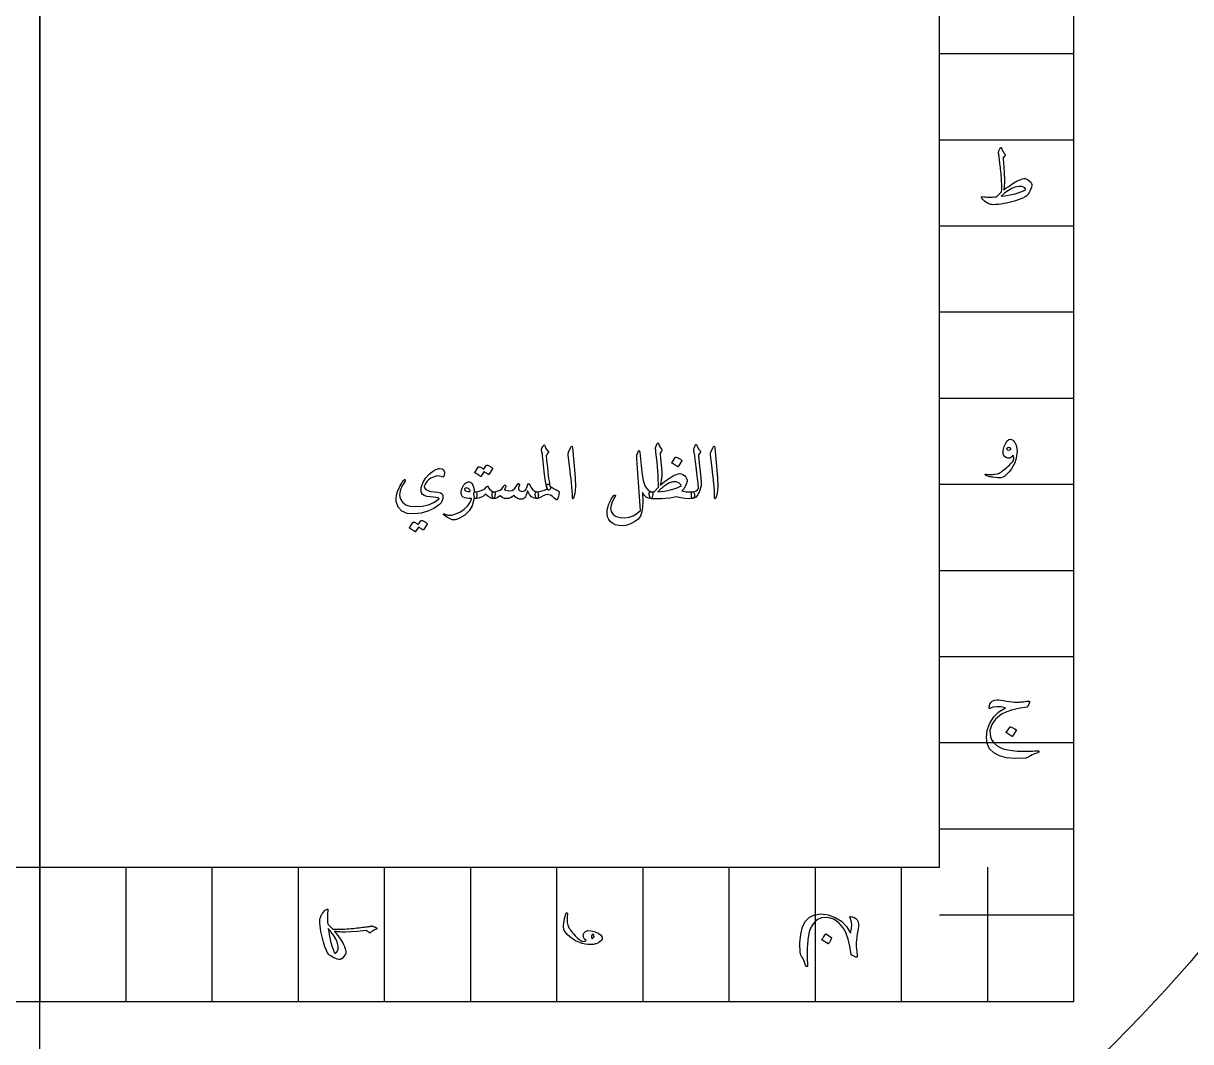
# Model space of a CAD drawing. Header units: millimetres. Extents: x -280 to 280, y -280 to 325.
# Drawn here: x -2.1 to 147.1, y -137.3 to -7.1 of the extents above; entities that cross this region are included whole.
import ezdxf

# ---------------------------------------------------------------- set-up
doc = ezdxf.new("R2010")
doc.units = ezdxf.units.MM
for name, color, linetype in [('CUT_OUTER', 1, 'Continuous'), ('ENGRAVE', 7, 'Continuous'), ('TEXT', 5, 'Continuous')]:
    doc.layers.add(name, color=color, linetype=linetype)

msp = doc.modelspace()

# ---------------------------------------------------------------- linework, layer by layer
at = {"layer": 'CUT_OUTER'}
msp.add_arc((0, 0), 280, 178.242188, 3.164062, dxfattribs=at)
at = {"layer": 'ENGRAVE'}
for points in [[(0, -194.4), (0, 194.4)], [(-132.192, 0), (-132.192, -132.192), (132.192, -132.192), (132.192, 0)], [(-115.007, 0), (-115.007, -115.007), (115.007, -115.007), (115.007, 0)], [(0, 0), (0, -132.192)], [(132.192, -11.016), (115.007, -11.016)], [(132.192, -22.032), (115.007, -22.032)], [(132.192, -33.048), (115.007, -33.048)], [(132.192, -44.064), (115.007, -44.064)], [(132.192, -55.08), (115.007, -55.08)], [(132.192, -66.096), (115.007, -66.096)], [(132.192, -77.112), (115.007, -77.112)], [(132.192, -88.128), (115.007, -88.128)], [(132.192, -99.144), (115.007, -99.144)], [(132.192, -110.16), (115.007, -110.16)], [(0, -132.192), (0, -115.007)], [(0, -132.192), (0, -115.007)], [(11.016, -132.192), (11.016, -115.007)], [(22.032, -132.192), (22.032, -115.007)], [(33.048, -132.192), (33.048, -115.007)], [(44.064, -132.192), (44.064, -115.007)], [(55.08, -132.192), (55.08, -115.007)], [(66.096, -132.192), (66.096, -115.007)], [(77.112, -132.192), (77.112, -115.007)], [(88.128, -132.192), (88.128, -115.007)], [(99.144, -132.192), (99.144, -115.007)], [(110.16, -132.192), (110.16, -115.007)], [(121.176, -132.192), (121.176, -115.007)], [(132.192, -121.176), (115.007, -121.176)]]:
    msp.add_lwpolyline(points, dxfattribs=at)
for radius in [274.4, 274.4, 267.4, 254.4, 254.4, 243.9, 224.4, 224.4, 213.9, 194.4, 194.4]:
    msp.add_circle((0, 0), radius, dxfattribs=at)
at = {"layer": 'TEXT'}
for points in [[(122.564, -23.5448), (122.61, -23.4395), (122.6511, -23.3464), (122.6874, -23.2653), (122.7189, -23.1964), (122.7449, -23.1401), (122.7648, -23.0972), (122.7788, -23.0676), (122.7866, -23.0512), (122.8029, -23.0301), (122.8229, -23.0149), (122.8465, -23.0059), (122.8737, -23.0028), (122.8961, -23.0065), (122.9148, -23.0174), (122.93, -23.0355), (122.9415, -23.0609), (122.9923, -23.1843), (123.0382, -23.2932), (123.0794, -23.3875), (123.1156, -23.4674), (123.1365, -23.5024), (123.1604, -23.5399), (123.1873, -23.5799), (123.2173, -23.6222), (123.2508, -23.667), (123.2886, -23.7141), (123.3307, -23.7637), (123.3769, -23.8157), (123.406, -23.8684), (123.4156, -23.9198), (123.406, -23.97), (123.3769, -24.019), (123.1931, -24.2609), (123.1683, -24.3002), (123.1519, -24.3407), (123.1441, -24.3825), (123.1447, -24.4254), (123.239, -25.4905), (123.2995, -26.3536), (123.3261, -27.0147), (123.3189, -27.4738), (123.3089, -27.6453), (123.2983, -27.8016), (123.2871, -27.9429), (123.2753, -28.069), (123.2629, -28.1806), (123.2499, -28.2782), (123.2363, -28.362), (123.2221, -28.4319), (123.5115, -28.2105), (123.7798, -28.0109), (124.0268, -27.8331), (124.2527, -27.677), (124.4569, -27.5422), (124.6386, -27.4278), (124.798, -27.3341), (124.935, -27.2609), (125.1788, -27.152), (125.4068, -27.0674), (125.6191, -27.0069), (125.8156, -26.9706), (125.9197, -26.9676), (126.0286, -26.9875), (126.1423, -27.0305), (126.2608, -27.0964), (126.4955, -27.2627), (126.6673, -27.423), (126.7761, -27.5772), (126.8221, -27.7254), (126.8191, -27.8905), (126.781, -28.0762), (126.7078, -28.2825), (126.5995, -28.5093), (126.4786, -28.7325), (126.3673, -28.9182), (126.2656, -29.0663), (126.1737, -29.177), (125.985, -29.3167), (125.6608, -29.4746), (125.2011, -29.6506), (124.606, -29.8448), (124.2742, -29.9409), (123.937, -30.0262), (123.5944, -30.1006), (123.2463, -30.1641), (122.894, -30.2174), (122.5386, -30.2609), (122.1803, -30.2948), (121.8189, -30.319), (121.6867, -30.2924), (121.5612, -30.2609), (121.4424, -30.2246), (121.3302, -30.1835), (121.2234, -30.1375), (121.1209, -30.0867), (121.0226, -30.0311), (120.9286, -29.9706), (120.7634, -29.8496), (120.6261, -29.7286), (120.5167, -29.6077), (120.435, -29.4867), (120.3902, -29.3863), (120.3818, -29.3174), (120.4096, -29.2799), (120.4737, -29.2738), (120.6549, -29.2953), (120.8499, -29.3113), (121.0589, -29.3219), (121.2818, -29.327), (121.5186, -29.3267), (121.7693, -29.321), (122.0339, -29.3098), (122.3124, -29.2932), (122.9511, -28.6641), (122.9629, -28.4113), (122.9693, -28.1561), (122.9702, -27.8984), (122.9656, -27.6383), (122.9563, -27.3752), (122.9427, -27.1085), (122.9248, -26.8381), (122.9027, -26.5641), (122.8779, -26.2929), (122.8519, -26.0307), (122.8247, -25.7775), (122.7963, -25.5335), (122.7679, -25.2979), (122.7406, -25.0702), (122.7146, -24.8503), (122.6898, -24.6383), (122.6666, -24.4421), (122.6451, -24.2694), (122.6254, -24.1203), (122.6076, -23.9948), (122.5916, -23.8923), (122.5773, -23.8121), (122.5649, -23.7544), (122.5544, -23.719), (122.5477, -23.679), (122.5471, -23.6367), (122.5525, -23.592), (122.564, -23.5448)], [(124.635, -28.0738), (124.2606, -28.2293), (123.8439, -28.473), (123.3848, -28.8051), (122.8834, -29.2254), (123.3694, -29.1652), (123.8306, -29.0911), (124.267, -29.0031), (124.6786, -28.9012), (125.0647, -28.7866), (125.4249, -28.6605), (125.7591, -28.5229), (126.0673, -28.3738), (125.858, -28.1155), (125.5495, -27.9795), (125.1419, -27.9655), (124.635, -28.0738)], [(64.8186, -63.2895), (64.8797, -63.8992), (64.9371, -64.4412), (64.991, -64.9154), (65.0412, -65.3218), (65.0877, -65.6599), (65.1307, -65.9291), (65.17, -66.1293), (65.2057, -66.2605), (65.2577, -66.4299), (65.2686, -66.5702), (65.2383, -66.6815), (65.167, -66.7637), (65.0793, -66.8091), (65, -66.8097), (64.9293, -66.7656), (64.867, -66.6766), (64.7575, -66.3373), (64.642, -65.7162), (64.5204, -64.8131), (64.3928, -63.6283), (64.3474, -63.1184), (64.3081, -62.7113), (64.2748, -62.4071), (64.2476, -62.2057), (64.1412, -61.7605), (64.1273, -61.6819), (64.1242, -61.6105), (64.1321, -61.5464), (64.1508, -61.4895), (64.2337, -61.3504), (64.2984, -61.2428), (64.345, -61.1666), (64.3734, -61.1218), (64.4315, -61.0559), (64.4799, -61.0323), (64.5186, -61.051), (64.5476, -61.1121), (64.6002, -61.2851), (64.6904, -61.4654), (64.818, -61.6529), (64.9831, -61.8476), (65.0133, -61.8863), (65.0266, -61.925), (65.023, -61.9637), (65.0025, -62.0025), (64.9695, -62.0493), (64.9383, -62.0932), (64.909, -62.134), (64.8815, -62.1718), (64.8558, -62.2066), (64.8319, -62.2383), (64.8098, -62.2671), (64.7895, -62.2928), (64.7605, -62.3363), (64.7412, -62.3799), (64.7315, -62.4234), (64.7315, -62.467), (64.7442, -62.5619), (64.7629, -62.7307), (64.7877, -62.9732), (64.8186, -63.2895)], [(67.8283, -61.4121), (67.9208, -61.2331), (67.9952, -61.1702), (68.0514, -61.2234), (68.0895, -61.3928), (68.3121, -63.7637), (68.4446, -65.219), (68.4742, -66.3815), (68.401, -67.2512), (68.225, -67.8283), (68.193, -67.8754), (68.1645, -67.9008), (68.1398, -67.9045), (68.1186, -67.8863), (68.1016, -67.8579), (68.0895, -67.821), (68.0823, -67.7756), (68.0799, -67.7218), (68.0799, -67.3027), (68.0605, -66.8581), (68.0218, -66.3881), (67.9637, -65.8928), (67.951, -65.7633), (67.9129, -65.4137), (67.8494, -64.844), (67.7605, -64.0541), (67.5476, -62.3025), (67.5428, -62.2093), (67.5476, -62.1234), (67.5621, -62.0448), (67.5863, -61.9734)], [(81.3573, -67.6637), (80.969, -67.7702), (80.5299, -67.8476), (80.04, -67.896), (79.4992, -67.9154), (79.228, -67.919), (78.9851, -67.9202), (78.7707, -67.919), (78.5847, -67.9154), (78.4271, -67.9105), (78.298, -67.9057), (78.1973, -67.9008), (78.125, -67.896), (78.0869, -67.8748), (78.05, -67.8307), (78.0143, -67.7635), (77.9799, -67.6734), (77.9127, -67.4006), (77.9145, -67.2016), (77.9853, -67.0764), (78.125, -67.025), (78.5412, -67.0154), (79.0734, -66.4444), (79.0728, -65.9678), (79.0613, -65.467), (79.0389, -64.942), (79.0057, -64.3928), (78.9615, -63.82), (78.9065, -63.2242), (78.8406, -62.6055), (78.7637, -61.9637), (78.7544, -61.8718), (78.7456, -61.7895), (78.7374, -61.717), (78.7299, -61.6541), (78.7223, -61.6008), (78.7141, -61.5573), (78.7054, -61.5234), (78.696, -61.4992), (78.696, -61.4073), (78.7347, -61.267), (78.8121, -61.0783), (78.9283, -60.8412), (78.944, -60.8158), (78.9621, -60.7976), (78.9827, -60.7867), (79.0057, -60.7831), (79.0287, -60.7873), (79.0492, -60.8), (79.0674, -60.8212), (79.0831, -60.8508), (79.1847, -61.0922), (79.2863, -61.2936), (79.3879, -61.4551), (79.4895, -61.5766), (79.5331, -61.6323), (79.5476, -61.6928), (79.5331, -61.7581), (79.4895, -61.8283), (79.325, -62.0412), (79.3051, -62.0762), (79.2936, -62.1234), (79.2906, -62.1827), (79.296, -62.2541), (79.4031, -63.1686), (79.4726, -63.9379), (79.5047, -64.5621), (79.4992, -65.0412), (79.492, -65.1267), (79.4799, -65.2287), (79.4629, -65.3469), (79.4412, -65.4815), (79.4152, -65.6318), (79.3855, -65.7972), (79.3522, -65.9778), (79.3154, -66.1734), (79.8724, -65.7204), (80.3533, -65.3581), (80.7579, -65.0865), (81.0863, -64.9057), (81.3712, -64.7889), (81.6162, -64.7194), (81.8212, -64.697), (81.9863, -64.7218), (82.2023, -64.8119), (82.3952, -64.9565), (82.5652, -65.1555), (82.7121, -65.4089), (82.7315, -65.4591), (82.7412, -65.5226), (82.7412, -65.5994), (82.7315, -65.6895), (82.6395, -66.0446), (82.4992, -66.3645), (82.3105, -66.6494), (82.0734, -66.8992), (82.2561, -66.9437), (82.4363, -66.9803), (82.6141, -67.009), (82.7895, -67.0299), (82.9625, -67.0423), (83.1331, -67.0456), (83.3012, -67.0399), (83.467, -67.025), (83.5287, -67.0287), (83.5783, -67.0589), (83.6158, -67.1158), (83.6412, -67.1992), (83.6732, -67.374), (83.6823, -67.521), (83.6684, -67.6402), (83.6315, -67.7315), (83.5813, -67.8035), (83.5371, -67.8549), (83.499, -67.8857), (83.467, -67.896), (82.9795, -67.9105), (82.4654, -67.8766), (81.9246, -67.7944), (81.3573, -67.6637)], [(83.6121, -61.5089), (83.6775, -61.351), (83.7283, -61.2258), (83.7645, -61.1333), (83.7863, -61.0734), (83.8033, -61.0353), (83.825, -61.0081), (83.8516, -60.9918), (83.8831, -60.9863), (83.9188, -60.9924), (83.9484, -61.0105), (83.972, -61.0408), (83.9895, -61.0831), (84.07, -61.2906), (84.1662, -61.4775), (84.2781, -61.6438), (84.4057, -61.7895), (84.4414, -61.8361), (84.4516, -61.8887), (84.4365, -61.9474), (84.396, -62.0121), (84.1831, -62.3121), (84.1976, -62.4464), (84.2121, -62.5783), (84.2266, -62.7077), (84.2412, -62.8347), (84.2557, -62.9593), (84.2702, -63.0815), (84.2847, -63.2012), (84.2992, -63.3186), (84.4329, -64.4049), (84.5145, -65.2541), (84.5442, -65.8662), (84.5218, -66.2412), (84.3391, -66.9216), (84.1008, -67.4242), (83.8069, -67.749), (83.4573, -67.896), (83.4476, -67.896), (83.4379, -67.896), (83.4283, -67.896), (83.4186, -67.896), (83.3611, -67.8416), (83.3242, -67.717), (83.3079, -67.5222), (83.3121, -67.2573), (83.3212, -67.1593), (83.3484, -67.0879), (83.3938, -67.0432), (83.4573, -67.025), (83.7029, -66.976), (83.9073, -66.8871), (84.0706, -66.7583), (84.1928, -66.5895), (84.1846, -66.3869), (84.1698, -66.1565), (84.1483, -65.8982), (84.1202, -65.6121), (84.086, -65.2994), (84.0464, -64.9613), (84.0013, -64.5978), (83.9508, -64.2089), (83.9043, -63.8266), (83.8613, -63.4831), (83.822, -63.1783), (83.7863, -62.9121), (83.7555, -62.6847), (83.7307, -62.496), (83.7119, -62.346), (83.6992, -62.2347), (83.6025, -61.6831), (83.5994, -61.6287), (83.6, -61.5815), (83.6043, -61.5416), (83.6121, -61.5089)], [(86.0121, -61.4121), (86.1047, -61.2331), (86.1791, -61.1702), (86.2353, -61.2234), (86.2734, -61.3928), (86.496, -63.7637), (86.6285, -65.219), (86.6581, -66.3815), (86.5849, -67.2512), (86.4089, -67.8283), (86.3768, -67.8754), (86.3484, -67.9008), (86.3236, -67.9045), (86.3025, -67.8863), (86.2855, -67.8579), (86.2734, -67.821), (86.2662, -67.7756), (86.2637, -67.7218), (86.2637, -67.3027), (86.2444, -66.8581), (86.2057, -66.3881), (86.1476, -65.8928), (86.1349, -65.7633), (86.0968, -65.4137), (86.0333, -64.844), (85.9444, -64.0541), (85.7315, -62.3025), (85.7266, -62.2093), (85.7315, -62.1234), (85.746, -62.0448), (85.7702, -61.9734)], [(123.2995, -61.2186), (123.4761, -60.8085), (123.6673, -60.517), (123.8729, -60.344), (124.0931, -60.2895), (124.231, -60.3137), (124.364, -60.3863), (124.4923, -60.5073), (124.6156, -60.6766), (124.6749, -60.7746), (124.7269, -60.875), (124.7717, -60.9779), (124.8092, -61.0831), (124.8413, -61.1914), (124.8697, -61.3033), (124.8945, -61.4188), (124.9156, -61.5379), (124.9356, -61.8035), (124.9181, -62.1162), (124.863, -62.476), (124.7705, -62.8831), (124.6338, -63.3047), (124.4463, -63.7081), (124.208, -64.0934), (123.9189, -64.4605), (123.6159, -64.7805), (123.3455, -65.0145), (123.1078, -65.1627), (122.9027, -65.225), (122.6935, -65.2359), (122.4527, -65.2299), (122.1806, -65.2069), (121.8769, -65.167), (121.723, -65.1419), (121.5806, -65.115), (121.4496, -65.0862), (121.3302, -65.0557), (121.2216, -65.0245), (121.1233, -64.994), (121.0353, -64.964), (120.9576, -64.9347), (120.9116, -64.9093), (120.8802, -64.8815), (120.8632, -64.8512), (120.8608, -64.8186), (120.8759, -64.7859), (120.9019, -64.7654), (120.9388, -64.7569), (120.9866, -64.7605), (121.3598, -64.7968), (121.7245, -64.7992), (122.0808, -64.7678), (122.4286, -64.7025), (122.5359, -64.6692), (122.6548, -64.6178), (122.7851, -64.5482), (122.9269, -64.4605), (123.0803, -64.3547), (123.2451, -64.2307), (123.4214, -64.0885), (123.6092, -63.9283), (123.7931, -63.7625), (123.9576, -63.6041), (124.1027, -63.4529), (124.2286, -63.3089), (124.3344, -63.1716), (124.4197, -63.0404), (124.4844, -62.9152), (124.5286, -62.796), (124.5031, -62.6158), (124.4753, -62.4815), (124.4451, -62.3932), (124.4124, -62.3508), (124.2159, -62.5825), (123.9939, -62.7065), (123.7465, -62.7228), (123.4737, -62.6315), (123.2487, -62.4343), (123.1447, -62.1331), (123.1616, -61.7279), (123.2995, -61.2186)], [(76.9444, -64.5283), (77.1168, -65.5686), (77.4016, -66.3379), (77.799, -66.8363), (78.3089, -67.0637), (78.3416, -67.1121), (78.3525, -67.2089), (78.3416, -67.3541), (78.3089, -67.5476), (78.2762, -67.7), (78.2363, -67.8089), (78.1891, -67.8742), (78.1347, -67.896), (77.8045, -67.8476), (77.5105, -67.7025), (77.2529, -67.4605), (77.0315, -67.1218), (77.0829, -68.4041), (77.0049, -69.4057), (76.7974, -70.1266), (76.4605, -70.567), (75.9258, -70.9147), (75.4154, -71.1645), (74.9291, -71.3164), (74.467, -71.3702), (74.0055, -71.3454), (73.5984, -71.2516), (73.2458, -71.0889), (72.9476, -70.8573), (72.7184, -70.5658), (72.5726, -70.2234), (72.5103, -69.8303), (72.5315, -69.3863), (72.5741, -69.1492), (72.6343, -68.9121), (72.712, -68.675), (72.8073, -68.4379), (72.9207, -68.2008), (73.0529, -67.9637), (73.2038, -67.7266), (73.3734, -67.4895), (73.3988, -67.4641), (73.4266, -67.446), (73.4569, -67.4351), (73.4895, -67.4315), (73.5168, -67.4351), (73.5404, -67.446), (73.5603, -67.4641), (73.5766, -67.4895), (73.5857, -67.5204), (73.5839, -67.5549), (73.5712, -67.593), (73.5476, -67.6347), (73.2156, -68.2087), (73.0226, -68.721), (72.9688, -69.1716), (73.0541, -69.5605), (73.3039, -69.9361), (73.6758, -70.192), (74.17, -70.3281), (74.7863, -70.3444), (75.3319, -70.2573), (75.846, -70.0734), (76.3287, -69.7928), (76.7799, -69.4154), (76.3154, -62.8347), (76.3051, -62.6775), (76.3033, -62.5444), (76.3099, -62.4355), (76.325, -62.3508), (76.5089, -61.7702), (76.5791, -61.7206), (76.6347, -61.7363), (76.6758, -61.8174), (76.7025, -61.9637)], [(81.2799, -62.6025), (81.292, -62.5904), (81.3089, -62.5831), (81.3307, -62.5807), (81.3573, -62.5831), (81.5454, -62.6593), (81.7226, -62.7525), (81.8889, -62.8625), (82.0444, -62.9895), (82.0595, -63.0089), (82.0662, -63.0283), (82.0643, -63.0476), (82.0541, -63.067), (81.5992, -63.8025), (81.5823, -63.82), (81.5605, -63.8242), (81.5339, -63.8152), (81.5025, -63.7928), (81.4752, -63.7734), (81.4323, -63.7444), (81.3736, -63.7057), (81.2992, -63.6573), (81.2079, -63.5992), (81.0984, -63.5315), (80.9708, -63.4541), (80.825, -63.367), (80.8057, -63.3525), (80.796, -63.3379), (80.796, -63.3234), (80.8057, -63.3089)], [(124.1802, -61.5766), (124.0374, -61.4037), (123.8898, -61.3395), (123.7374, -61.3843), (123.5802, -61.5379), (123.7084, -61.642), (123.8511, -61.6831), (124.0084, -61.6613), (124.1802, -61.5766)], [(51.4347, -65.1089), (51.1214, -65.0043), (50.7718, -65), (50.3859, -65.0962), (49.9637, -65.2928), (49.6958, -65.4803), (49.4726, -65.7041), (49.2942, -65.9641), (49.1605, -66.2605), (49.1472, -66.3198), (49.146, -66.3815), (49.1569, -66.4456), (49.1799, -66.5121), (49.3335, -66.719), (49.5912, -66.875), (49.9529, -66.9803), (50.4186, -67.0347), (50.8783, -67.0837), (51.2121, -67.1726), (51.4202, -67.3014), (51.5025, -67.4702), (51.5115, -67.8234), (51.442, -68.1379), (51.2938, -68.4137), (51.067, -68.6508), (50.3466, -69.1426), (49.5791, -69.5049), (48.7643, -69.7377), (47.9025, -69.8412), (46.9613, -69.7758), (46.2573, -69.4928), (45.7904, -68.992), (45.5605, -68.2734), (45.5472, -67.8791), (45.6041, -67.4508), (45.7311, -66.9887), (45.9283, -66.4928), (45.9969, -66.3549), (46.0674, -66.2218), (46.1396, -66.0936), (46.2137, -65.9702), (46.2903, -65.851), (46.3698, -65.7355), (46.4524, -65.6236), (46.5379, -65.5154), (46.5839, -65.4706), (46.625, -65.4525), (46.6613, -65.4609), (46.6928, -65.496), (46.7103, -65.5395), (46.7145, -65.5831), (46.7055, -65.6266), (46.6831, -65.6702), (46.2851, -66.3113), (46.0492, -66.8895), (45.9754, -67.4049), (46.0637, -67.8573), (46.348, -68.3339), (46.7654, -68.6702), (47.3158, -68.8662), (47.9992, -68.9218), (48.875, -68.8522), (49.6637, -68.6726), (50.3654, -68.3829), (50.9799, -67.9831), (51.0168, -67.9492), (51.0307, -67.9154), (51.0216, -67.8815), (50.9895, -67.8476), (50.8595, -67.7847), (50.6339, -67.7315), (50.3127, -67.6879), (49.896, -67.6541), (49.472, -67.602), (49.1484, -67.5041), (48.9252, -67.3601), (48.8025, -67.1702), (48.7456, -66.947), (48.7299, -66.7129), (48.7553, -66.468), (48.8218, -66.2121), (49.0377, -65.7095), (49.3371, -65.2468), (49.72, -64.824), (50.1863, -64.4412), (50.3103, -64.3504), (50.4307, -64.2718), (50.5474, -64.2053), (50.6605, -64.1508), (50.7694, -64.1079), (50.8734, -64.0758), (50.9726, -64.0547), (51.067, -64.0444), (51.4359, -64.0789), (51.6621, -64.2404), (51.7456, -64.5289), (51.6863, -64.9444), (51.6416, -65.0563), (51.5847, -65.121), (51.5158, -65.1385), (51.4347, -65.1089)], [(57.096, -63.6186), (57.1081, -63.6065), (57.125, -63.5992), (57.1468, -63.5968), (57.1734, -63.5992), (57.2687, -63.6349), (57.3609, -63.6742), (57.4501, -63.7172), (57.5363, -63.7637), (57.6201, -63.8145), (57.702, -63.8702), (57.7822, -63.9307), (57.8605, -63.996), (57.8756, -64.016), (57.8823, -64.0371), (57.8805, -64.0595), (57.8702, -64.0831), (57.4057, -64.8186), (57.393, -64.8283), (57.3742, -64.8283), (57.3494, -64.8186), (57.3186, -64.7992), (57.2974, -64.7814), (57.2629, -64.7569), (57.2152, -64.7257), (57.1541, -64.6879), (57.0791, -64.6429), (56.9895, -64.59), (56.8855, -64.5292), (56.767, -64.4605), (56.3992, -65.0315), (56.3823, -65.049), (56.3605, -65.0533), (56.3339, -65.0442), (56.3025, -65.0218), (56.2752, -65.0025), (56.2323, -64.9734), (56.1736, -64.9347), (56.0992, -64.8863), (56.0079, -64.8283), (55.8984, -64.7605), (55.7708, -64.6831), (55.625, -64.596), (55.6099, -64.5815), (55.6033, -64.567), (55.6051, -64.5525), (55.6154, -64.5379), (56.0895, -63.8315), (56.1016, -63.8194), (56.1186, -63.8121), (56.1404, -63.8097), (56.167, -63.8121), (56.248, -63.8384), (56.3266, -63.869), (56.4029, -63.9038), (56.4766, -63.9428), (56.548, -63.9854), (56.617, -64.0311), (56.6835, -64.0798), (56.7476, -64.1315)], [(55.4799, -68.0025), (55.2531, -68.799), (54.8726, -69.4662), (54.3385, -70.0039), (53.6508, -70.4121), (53.5547, -70.4536), (53.4597, -70.4908), (53.366, -70.5237), (53.2734, -70.5525), (53.1827, -70.5763), (53.0944, -70.5948), (53.0085, -70.6078), (52.925, -70.6154), (52.717, -70.5857), (52.4412, -70.4775), (52.0976, -70.2906), (51.6863, -70.025), (51.6422, -69.9869), (51.6162, -69.95), (51.6083, -69.9143), (51.6186, -69.8799), (51.6416, -69.8533), (51.6718, -69.8412), (51.7093, -69.8436), (51.7541, -69.8605), (52.1817, -69.999), (52.6613, -69.9984), (53.193, -69.8587), (53.7766, -69.5799), (54.2533, -69.2563), (54.6476, -68.8758), (54.9597, -68.4385), (55.1895, -67.9444), (55.1877, -67.9268), (55.1823, -67.9129), (55.1732, -67.9027), (55.1605, -67.896), (54.8273, -67.8766), (54.5436, -67.8379), (54.3095, -67.7799), (54.125, -67.7025), (53.9823, -67.5827), (53.8928, -67.417), (53.8565, -67.2053), (53.8734, -66.9476), (53.8789, -66.9134), (53.8855, -66.8787), (53.8934, -66.8433), (53.9025, -66.8073), (53.9127, -66.7701), (53.9242, -66.7311), (53.9369, -66.6903), (53.9508, -66.6476), (54.0645, -66.3712), (54.2025, -66.142), (54.3645, -65.9599), (54.5508, -65.825), (54.7414, -65.7512), (54.9162, -65.7525), (55.0752, -65.8287), (55.2186, -65.9799), (55.3438, -66.1904), (55.4387, -66.4347), (55.5035, -66.7129), (55.5379, -67.025), (55.557, -67.0247), (55.5754, -67.0238), (55.5933, -67.0223), (55.6105, -67.0202), (55.6278, -67.0181), (55.6456, -67.0166), (55.664, -67.0157), (55.6831, -67.0154), (55.7484, -67.0293), (55.7992, -67.071), (55.8355, -67.1406), (55.8573, -67.2379), (55.8664, -67.345), (55.8645, -67.4533), (55.8518, -67.5627), (55.8283, -67.6734), (55.7974, -67.7708), (55.7629, -67.8404), (55.7248, -67.8821), (55.6831, -67.896), (55.4992, -67.896), (55.498, -67.9135), (55.4944, -67.9371), (55.4883, -67.9668), (55.4799, -68.0025)], [(55.0154, -66.9186), (54.9137, -66.7414), (54.8025, -66.6162), (54.6815, -66.543), (54.5508, -66.5218), (54.4728, -66.5424), (54.4033, -66.575), (54.3422, -66.6198), (54.2895, -66.6766), (54.2726, -66.7069), (54.2702, -66.7395), (54.2823, -66.7746), (54.3089, -66.8121), (54.4087, -66.8998), (54.5533, -66.9597), (54.7426, -66.9918), (54.9766, -66.996), (55.0008, -66.9912), (55.0154, -66.9766), (55.0202, -66.9525), (55.0154, -66.9186)], [(58.0347, -67.025), (58.1115, -67.0498), (58.1678, -67.0758), (58.2035, -67.1031), (58.2186, -67.1315), (58.2258, -67.175), (58.2283, -67.2283), (58.2258, -67.2912), (58.2186, -67.3637), (58.1817, -67.5966), (58.1387, -67.7629), (58.0898, -67.8627), (58.0347, -67.896), (57.7734, -67.8591), (57.5121, -67.7484), (57.2508, -67.5639), (56.9895, -67.3057), (56.7404, -67.5422), (56.4379, -67.7194), (56.0823, -67.8373), (55.6734, -67.896), (55.6293, -67.8869), (55.5936, -67.8597), (55.5664, -67.8143), (55.5476, -67.7508), (55.4702, -67.3444), (55.4617, -67.299), (55.4654, -67.25), (55.4811, -67.1974), (55.5089, -67.1412), (55.541, -67.0976), (55.5791, -67.0637), (55.6232, -67.0395), (55.6734, -67.025), (56.1621, -66.9525), (56.5637, -66.8218), (56.8783, -66.6331), (57.1057, -66.3863), (57.1323, -66.3525), (57.1637, -66.3283), (57.2, -66.3137), (57.2412, -66.3089), (57.2793, -66.3143), (57.3065, -66.3307), (57.3228, -66.3579), (57.3283, -66.396), (57.3295, -66.4323), (57.3331, -66.4637), (57.3391, -66.4904), (57.3476, -66.5121), (57.5103, -66.7075), (57.6791, -66.8581), (57.8539, -66.9639), (58.0347, -67.025)], [(59.2734, -66.3283), (59.3037, -66.2756), (59.3363, -66.2339), (59.3714, -66.2031), (59.4089, -66.1831), (59.4464, -66.1752), (59.4815, -66.1807), (59.5141, -66.1994), (59.5444, -66.2315), (59.5656, -66.2744), (59.571, -66.3258), (59.5607, -66.3857), (59.5347, -66.4541), (59.5157, -66.4885), (59.4972, -66.5242), (59.4794, -66.5611), (59.4621, -66.5992), (59.4443, -66.6379), (59.4246, -66.6766), (59.4032, -66.7154), (59.3799, -66.7541), (59.9212, -66.8926), (60.3742, -66.8339), (60.7389, -66.5781), (61.0154, -66.125), (61.045, -66.0724), (61.0758, -66.0307), (61.1079, -65.9998), (61.1412, -65.9799), (61.1787, -65.9714), (61.2137, -65.975), (61.2464, -65.9908), (61.2766, -66.0186), (61.299, -66.0561), (61.3081, -66.1008), (61.3039, -66.1529), (61.2863, -66.2121), (61.2367, -66.3555), (61.2041, -66.4758), (61.1883, -66.5732), (61.1895, -66.6476), (61.2228, -66.7535), (61.2936, -66.8387), (61.4018, -66.9035), (61.5476, -66.9476), (61.7061, -66.967), (61.8428, -66.9573), (61.9577, -66.9186), (62.0508, -66.8508), (62.1319, -66.7402), (62.2105, -66.5726), (62.2867, -66.3482), (62.3605, -66.067), (62.3714, -66.0331), (62.3944, -66.0089), (62.4295, -65.9944), (62.4766, -65.9895), (62.525, -65.9944), (62.5637, -66.0089), (62.5928, -66.0331), (62.6121, -66.067), (62.8008, -66.4643), (63.0186, -66.7565), (63.2654, -66.9434), (63.5412, -67.025), (63.5986, -67.0492), (63.6452, -67.1025), (63.6809, -67.1847), (63.7057, -67.296), (63.7232, -67.4164), (63.7275, -67.5258), (63.7184, -67.6244), (63.696, -67.7121), (63.6645, -67.7926), (63.6283, -67.85), (63.5871, -67.8845), (63.5412, -67.896), (63.171, -67.8361), (62.8541, -67.6565), (62.5904, -67.3571), (62.3799, -66.9379), (62.3696, -66.9162), (62.3581, -66.9089), (62.3454, -66.9162), (62.3315, -66.9379), (62.242, -67.2131), (62.1573, -67.4387), (62.0775, -67.6148), (62.0025, -67.7412), (61.9208, -67.8313), (61.8307, -67.8984), (61.7321, -67.9426), (61.625, -67.9637), (61.3027, -67.9426), (61.0226, -67.85), (60.7849, -67.6861), (60.5895, -67.4508), (60.39, -67.6456), (60.1686, -67.7847), (59.9254, -67.8682), (59.6605, -67.896), (59.4059, -67.8724), (59.1839, -67.8016), (58.9946, -67.6837), (58.8379, -67.5186), (58.6462, -67.6837), (58.4484, -67.8016), (58.2446, -67.8724), (58.0347, -67.896), (57.9518, -67.8555), (57.8871, -67.7339), (57.8406, -67.5313), (57.8121, -67.2476), (57.8224, -67.1611), (57.8629, -67.0952), (57.9337, -67.0498), (58.0347, -67.025), (58.4714, -66.9561), (58.8234, -66.817), (59.0908, -66.6077), (59.2734, -66.3283)], [(64.896, -66.0379), (65.0097, -66.0283), (65.0992, -66.0573), (65.1645, -66.125), (65.2057, -66.2315), (65.2244, -66.2841), (65.2613, -66.3355), (65.3164, -66.3857), (65.3895, -66.4347), (65.4355, -66.4604), (65.4863, -66.4891), (65.542, -66.5209), (65.6025, -66.5557), (65.6678, -66.5923), (65.7379, -66.6295), (65.8129, -66.6673), (65.8928, -66.7057), (66.0416, -66.7777), (66.1589, -66.8387), (66.2448, -66.8889), (66.2992, -66.9283), (66.3361, -66.9627), (66.3597, -66.9984), (66.37, -67.0353), (66.367, -67.0734), (66.3264, -67.3625), (66.2823, -67.6105), (66.2345, -67.8174), (66.1831, -67.9831), (66.1698, -68.0043), (66.1492, -68.0194), (66.1214, -68.0285), (66.0863, -68.0315), (66.0422, -68.0297), (66.0065, -68.0242), (65.9793, -68.0152), (65.9605, -68.0025), (65.7162, -67.7756), (65.4863, -67.5984), (65.271, -67.4708), (65.0702, -67.3928), (64.867, -67.3758), (64.625, -67.4218), (64.3444, -67.5307), (64.025, -67.7025), (63.8708, -67.7871), (63.7371, -67.8476), (63.624, -67.8839), (63.5315, -67.896), (63.4867, -67.8881), (63.4492, -67.8645), (63.419, -67.8252), (63.396, -67.7702), (63.3174, -67.4551), (63.3137, -67.2258), (63.3851, -67.0825), (63.5315, -67.025), (63.6881, -67.0069), (63.8484, -66.9815), (64.0123, -66.9488), (64.1799, -66.9089), (64.3504, -66.8611), (64.5234, -66.8049), (64.6988, -66.7402), (64.8766, -66.667), (64.8198, -66.4063), (64.8041, -66.2145), (64.8295, -66.0918), (64.896, -66.0379)], [(81.6766, -65.8928), (81.3422, -65.7404), (80.9484, -65.7379), (80.4954, -65.8855), (79.9831, -66.1831), (79.8491, -66.2768), (79.7182, -66.3742), (79.5903, -66.4752), (79.4654, -66.5799), (79.3435, -66.6869), (79.2246, -66.7952), (79.1088, -66.9047), (78.996, -67.0154), (79.8355, -66.9319), (80.6218, -66.7783), (81.3549, -66.5545), (82.0347, -66.2605), (81.976, -66.1722), (81.8968, -66.0815), (81.797, -65.9883), (81.6766, -65.8928)], [(48.725, -70.6928), (48.7371, -70.6807), (48.7541, -70.6734), (48.7758, -70.671), (48.8025, -70.6734), (48.8977, -70.7091), (48.99, -70.7484), (49.0792, -70.7914), (49.1654, -70.8379), (49.2491, -70.8887), (49.3311, -70.9444), (49.4112, -71.0049), (49.4895, -71.0702), (49.5047, -71.0902), (49.5113, -71.1113), (49.5095, -71.1337), (49.4992, -71.1573), (49.0347, -71.8928), (49.022, -71.9025), (49.0033, -71.9025), (48.9785, -71.8928), (48.9476, -71.8734), (48.9264, -71.8556), (48.892, -71.8311), (48.8442, -71.7999), (48.7831, -71.7621), (48.7081, -71.7171), (48.6186, -71.6641), (48.5145, -71.6034), (48.396, -71.5347), (48.0283, -72.1057), (48.0113, -72.1232), (47.9895, -72.1275), (47.9629, -72.1184), (47.9315, -72.096), (47.9043, -72.0766), (47.8613, -72.0476), (47.8027, -72.0089), (47.7283, -71.9605), (47.6369, -71.9025), (47.5275, -71.8347), (47.3998, -71.7573), (47.2541, -71.6702), (47.2389, -71.6557), (47.2323, -71.6412), (47.2341, -71.6266), (47.2444, -71.6121), (47.7186, -70.9057), (47.7307, -70.8936), (47.7476, -70.8863), (47.7694, -70.8839), (47.796, -70.8863), (47.877, -70.9126), (47.9557, -70.9432), (48.0319, -70.978), (48.1057, -71.017), (48.177, -71.0596), (48.246, -71.1053), (48.3125, -71.154), (48.3766, -71.2057)], [(126.5269, -93.9569), (126.2947, -94.4795), (126.2735, -94.514), (126.2487, -94.54), (126.2203, -94.5575), (126.1882, -94.5666), (125.1146, -94.7359), (124.2165, -94.944), (123.4937, -95.1908), (122.9463, -95.4763), (122.1788, -96.1023), (121.6858, -96.79), (121.4675, -97.5394), (121.5237, -98.3505), (121.6943, -98.7896), (121.9834, -99.1779), (122.3911, -99.5154), (122.9173, -99.8021), (123.2868, -99.9303), (123.7471, -100.0343), (124.2981, -100.1142), (124.9398, -100.1698), (125.281, -100.1861), (125.6173, -100.1964), (125.9487, -100.2007), (126.2753, -100.1988), (126.5959, -100.1916), (126.9092, -100.1795), (127.2152, -100.1625), (127.514, -100.1408), (127.5842, -100.1359), (127.6398, -100.1408), (127.681, -100.1553), (127.7076, -100.1795), (127.7221, -100.2091), (127.7269, -100.24), (127.7221, -100.272), (127.7076, -100.3053), (127.697, -100.3231), (127.6846, -100.338), (127.6704, -100.3497), (127.6544, -100.3585), (127.6371, -100.3661), (127.6193, -100.3742), (127.6008, -100.383), (127.5818, -100.3924), (127.3029, -100.4813), (127.0568, -100.5738), (126.8433, -100.67), (126.6624, -100.7698), (126.5466, -100.8418), (126.4411, -100.9029), (126.3458, -100.9531), (126.2608, -100.9924), (126.1873, -101.0226), (126.1265, -101.0456), (126.0785, -101.0613), (126.0431, -101.0698), (124.7197, -101.1188), (123.5947, -101.0238), (122.6681, -100.7849), (121.9398, -100.4021), (121.4136, -99.8771), (121.1027, -99.2214), (121.0072, -98.4351), (121.1269, -97.5182), (121.4439, -96.5946), (121.9398, -95.8077), (122.6148, -95.1575), (123.4689, -94.644), (122.864, -94.5285), (122.3366, -94.5013), (121.8866, -94.5623), (121.514, -94.7117), (121.4814, -94.7238), (121.4511, -94.7311), (121.4233, -94.7335), (121.3979, -94.7311), (121.3767, -94.7232), (121.3616, -94.7093), (121.3525, -94.6894), (121.3495, -94.6634), (121.3628, -94.543), (121.3834, -94.4238), (121.4112, -94.3059), (121.4463, -94.1892), (121.5697, -93.9623), (121.7656, -93.7948), (122.0342, -93.6865), (122.3753, -93.6375), (122.5913, -93.6394), (122.8616, -93.6642), (123.1864, -93.7119), (123.5656, -93.7827), (123.957, -93.8535), (124.3181, -93.9013), (124.6489, -93.9261), (124.9495, -93.9279), (125.0941, -93.9215), (125.2471, -93.9121), (125.4086, -93.8997), (125.5786, -93.8843), (125.757, -93.8653), (125.9439, -93.842), (126.1392, -93.8145), (126.3431, -93.7827), (126.4598, -93.7791), (126.5294, -93.8069), (126.5517, -93.8662), (126.5269, -93.9569)], [(124.0302, -97.0924), (124.0423, -97.0803), (124.0592, -97.073), (124.081, -97.0706), (124.1076, -97.073), (124.2957, -97.1492), (124.4729, -97.2424), (124.6392, -97.3525), (124.7947, -97.4795), (124.8098, -97.4988), (124.8165, -97.5182), (124.8146, -97.5375), (124.8044, -97.5569), (124.3495, -98.2924), (124.3326, -98.3099), (124.3108, -98.3142), (124.2842, -98.3051), (124.2527, -98.2827), (124.2255, -98.2634), (124.1826, -98.2343), (124.1239, -98.1956), (124.0495, -98.1472), (123.9582, -98.0892), (123.8487, -98.0214), (123.7211, -97.944), (123.5753, -97.8569), (123.556, -97.8424), (123.5463, -97.8279), (123.5463, -97.8134), (123.556, -97.7988)], [(42.5512, -122.564), (42.6565, -122.61), (42.7496, -122.6511), (42.8307, -122.6874), (42.8996, -122.7189), (42.9559, -122.7449), (42.9988, -122.7648), (43.0284, -122.7788), (43.0448, -122.7866), (43.0659, -122.8029), (43.0811, -122.8229), (43.0901, -122.8465), (43.0932, -122.8737), (43.0895, -122.8961), (43.0786, -122.9148), (43.0605, -122.93), (43.0351, -122.9415), (42.9117, -122.9923), (42.8028, -123.0382), (42.7085, -123.0794), (42.6286, -123.1156), (42.5936, -123.1365), (42.5561, -123.1604), (42.5161, -123.1873), (42.4738, -123.2173), (42.429, -123.2508), (42.3819, -123.2886), (42.3323, -123.3307), (42.2803, -123.3769), (42.2276, -123.406), (42.1762, -123.4156), (42.126, -123.406), (42.077, -123.3769), (41.8351, -123.1931), (41.7958, -123.1683), (41.7553, -123.1519), (41.7135, -123.1441), (41.6706, -123.1447), (40.6055, -123.239), (39.7424, -123.2995), (39.0813, -123.3261), (38.6222, -123.3189), (38.4507, -123.3089), (38.2944, -123.2983), (38.1531, -123.2871), (38.027, -123.2753), (37.9154, -123.2629), (37.8178, -123.2499), (37.734, -123.2363), (37.6641, -123.2221), (37.8855, -123.5115), (38.0851, -123.7798), (38.2629, -124.0268), (38.419, -124.2527), (38.5538, -124.4569), (38.6682, -124.6386), (38.7619, -124.798), (38.8351, -124.935), (38.944, -125.1788), (39.0286, -125.4068), (39.0891, -125.6191), (39.1254, -125.8156), (39.1284, -125.9197), (39.1085, -126.0286), (39.0655, -126.1423), (38.9996, -126.2608), (38.8333, -126.4955), (38.673, -126.6673), (38.5188, -126.7761), (38.3706, -126.8221), (38.2055, -126.8191), (38.0198, -126.781), (37.8135, -126.7078), (37.5867, -126.5995), (37.3635, -126.4786), (37.1778, -126.3673), (37.0297, -126.2656), (36.919, -126.1737), (36.7792, -125.985), (36.6214, -125.6608), (36.4454, -125.2011), (36.2512, -124.606), (36.1551, -124.2742), (36.0698, -123.937), (35.9954, -123.5944), (35.9319, -123.2463), (35.8786, -122.894), (35.8351, -122.5386), (35.8012, -122.1803), (35.777, -121.8189), (35.8036, -121.6867), (35.8351, -121.5612), (35.8714, -121.4424), (35.9125, -121.3302), (35.9585, -121.2234), (36.0093, -121.1209), (36.0649, -121.0226), (36.1254, -120.9286), (36.2464, -120.7634), (36.3674, -120.6261), (36.4883, -120.5167), (36.6093, -120.435), (36.7097, -120.3902), (36.7786, -120.3818), (36.8161, -120.4096), (36.8222, -120.4737), (36.8007, -120.6549), (36.7847, -120.8499), (36.7741, -121.0589), (36.769, -121.2818), (36.7693, -121.5186), (36.775, -121.7693), (36.7862, -122.0339), (36.8028, -122.3124), (37.4319, -122.9511), (37.6847, -122.9629), (37.9399, -122.9693), (38.1976, -122.9702), (38.4577, -122.9656), (38.7208, -122.9563), (38.9875, -122.9427), (39.2579, -122.9248), (39.5319, -122.9027), (39.8031, -122.8779), (40.0653, -122.8519), (40.3185, -122.8247), (40.5625, -122.7963), (40.7981, -122.7679), (41.0258, -122.7406), (41.2457, -122.7146), (41.4577, -122.6898), (41.6539, -122.6666), (41.8266, -122.6451), (41.9757, -122.6254), (42.1012, -122.6076), (42.2037, -122.5916), (42.2839, -122.5773), (42.3416, -122.5649), (42.377, -122.5544), (42.417, -122.5477), (42.4593, -122.5471), (42.504, -122.5525), (42.5512, -122.564)], [(70.9734, -123.2995), (71.3835, -123.4761), (71.675, -123.6673), (71.848, -123.8729), (71.9025, -124.0931), (71.8783, -124.231), (71.8057, -124.364), (71.6847, -124.4923), (71.5154, -124.6156), (71.4174, -124.6749), (71.317, -124.7269), (71.2141, -124.7717), (71.1089, -124.8092), (71.0006, -124.8413), (70.8887, -124.8697), (70.7732, -124.8945), (70.6541, -124.9156), (70.3885, -124.9356), (70.0758, -124.9181), (69.716, -124.863), (69.3089, -124.7705), (68.8873, -124.6338), (68.4839, -124.4463), (68.0986, -124.208), (67.7315, -123.9189), (67.4115, -123.6159), (67.1775, -123.3455), (67.0293, -123.1078), (66.967, -122.9027), (66.9561, -122.6935), (66.9621, -122.4527), (66.9851, -122.1806), (67.025, -121.8769), (67.0501, -121.723), (67.077, -121.5806), (67.1058, -121.4496), (67.1363, -121.3302), (67.1675, -121.2216), (67.198, -121.1233), (67.228, -121.0353), (67.2573, -120.9576), (67.2827, -120.9116), (67.3105, -120.8802), (67.3408, -120.8632), (67.3734, -120.8608), (67.4061, -120.8759), (67.4266, -120.9019), (67.4351, -120.9388), (67.4315, -120.9866), (67.3952, -121.3598), (67.3928, -121.7245), (67.4242, -122.0808), (67.4895, -122.4286), (67.5228, -122.5359), (67.5742, -122.6548), (67.6438, -122.7851), (67.7315, -122.9269), (67.8373, -123.0803), (67.9613, -123.2451), (68.1035, -123.4214), (68.2637, -123.6092), (68.4295, -123.7931), (68.5879, -123.9576), (68.7391, -124.1027), (68.8831, -124.2286), (69.0204, -124.3344), (69.1516, -124.4197), (69.2768, -124.4844), (69.396, -124.5286), (69.5762, -124.5031), (69.7105, -124.4753), (69.7988, -124.4451), (69.8412, -124.4124), (69.6095, -124.2159), (69.4855, -123.9939), (69.4692, -123.7465), (69.5605, -123.4737), (69.7577, -123.2487), (70.0589, -123.1447), (70.4641, -123.1616), (70.9734, -123.2995)], [(104.3311, -126.5269), (103.8085, -126.2947), (103.774, -126.2735), (103.748, -126.2487), (103.7305, -126.2203), (103.7214, -126.1882), (103.5521, -125.1146), (103.344, -124.2165), (103.0972, -123.4937), (102.8117, -122.9463), (102.1857, -122.1788), (101.498, -121.6858), (100.7486, -121.4675), (99.9375, -121.5237), (99.4984, -121.6943), (99.1101, -121.9834), (98.7726, -122.3911), (98.4859, -122.9173), (98.3577, -123.2868), (98.2537, -123.7471), (98.1738, -124.2981), (98.1182, -124.9398), (98.1019, -125.281), (98.0916, -125.6173), (98.0873, -125.9487), (98.0892, -126.2753), (98.0964, -126.5959), (98.1085, -126.9092), (98.1255, -127.2152), (98.1472, -127.514), (98.1521, -127.5842), (98.1472, -127.6398), (98.1327, -127.681), (98.1085, -127.7076), (98.0789, -127.7221), (98.048, -127.7269), (98.016, -127.7221), (97.9827, -127.7076), (97.9649, -127.697), (97.95, -127.6846), (97.9383, -127.6704), (97.9295, -127.6544), (97.9219, -127.6371), (97.9138, -127.6193), (97.905, -127.6008), (97.8956, -127.5818), (97.8067, -127.3029), (97.7142, -127.0568), (97.618, -126.8433), (97.5182, -126.6624), (97.4462, -126.5466), (97.3851, -126.4411), (97.3349, -126.3458), (97.2956, -126.2608), (97.2654, -126.1873), (97.2424, -126.1265), (97.2267, -126.0785), (97.2182, -126.0431), (97.1692, -124.7197), (97.2642, -123.5947), (97.5031, -122.6681), (97.8859, -121.9398), (98.4109, -121.4136), (99.0666, -121.1027), (99.8529, -121.0072), (100.7698, -121.1269), (101.6934, -121.4439), (102.4803, -121.9398), (103.1305, -122.6148), (103.644, -123.4689), (103.7595, -122.864), (103.7867, -122.3366), (103.7257, -121.8866), (103.5763, -121.514), (103.5642, -121.4814), (103.5569, -121.4511), (103.5545, -121.4233), (103.5569, -121.3979), (103.5648, -121.3767), (103.5787, -121.3616), (103.5986, -121.3525), (103.6246, -121.3495), (103.745, -121.3628), (103.8642, -121.3834), (103.9821, -121.4112), (104.0988, -121.4463), (104.3257, -121.5697), (104.4932, -121.7656), (104.6015, -122.0342), (104.6505, -122.3753), (104.6486, -122.5913), (104.6238, -122.8616), (104.5761, -123.1864), (104.5053, -123.5656), (104.4345, -123.957), (104.3867, -124.3181), (104.3619, -124.6489), (104.3601, -124.9495), (104.3665, -125.0941), (104.3759, -125.2471), (104.3883, -125.4086), (104.4037, -125.5786), (104.4227, -125.757), (104.446, -125.9439), (104.4735, -126.1392), (104.5053, -126.3431), (104.5089, -126.4598), (104.4811, -126.5294), (104.4218, -126.5517), (104.3311, -126.5269)], [(38.0222, -124.635), (37.8667, -124.2606), (37.623, -123.8439), (37.2909, -123.3848), (36.8706, -122.8834), (36.9308, -123.3694), (37.0049, -123.8306), (37.0929, -124.267), (37.1948, -124.6786), (37.3094, -125.0647), (37.4355, -125.4249), (37.5731, -125.7591), (37.7222, -126.0673), (37.9805, -125.858), (38.1165, -125.5495), (38.1305, -125.1419), (38.0222, -124.635)], [(70.6154, -124.1802), (70.7883, -124.0374), (70.8525, -123.8898), (70.8077, -123.7374), (70.6541, -123.5802), (70.55, -123.7084), (70.5089, -123.8511), (70.5307, -124.0084), (70.6154, -124.1802)], [(101.1956, -124.0302), (101.2077, -124.0423), (101.215, -124.0592), (101.2174, -124.081), (101.215, -124.1076), (101.1388, -124.2957), (101.0456, -124.4729), (100.9355, -124.6392), (100.8085, -124.7947), (100.7892, -124.8098), (100.7698, -124.8165), (100.7505, -124.8146), (100.7311, -124.8044), (99.9956, -124.3495), (99.9781, -124.3326), (99.9738, -124.3108), (99.9829, -124.2842), (100.0053, -124.2527), (100.0246, -124.2255), (100.0537, -124.1826), (100.0924, -124.1239), (100.1408, -124.0495), (100.1988, -123.9582), (100.2666, -123.8487), (100.344, -123.7211), (100.4311, -123.5753), (100.4456, -123.556), (100.4601, -123.5463), (100.4746, -123.5463), (100.4892, -123.556)]]:
    msp.add_lwpolyline(points, close=True, dxfattribs=at)

doc.saveas('drawing.dxf')
